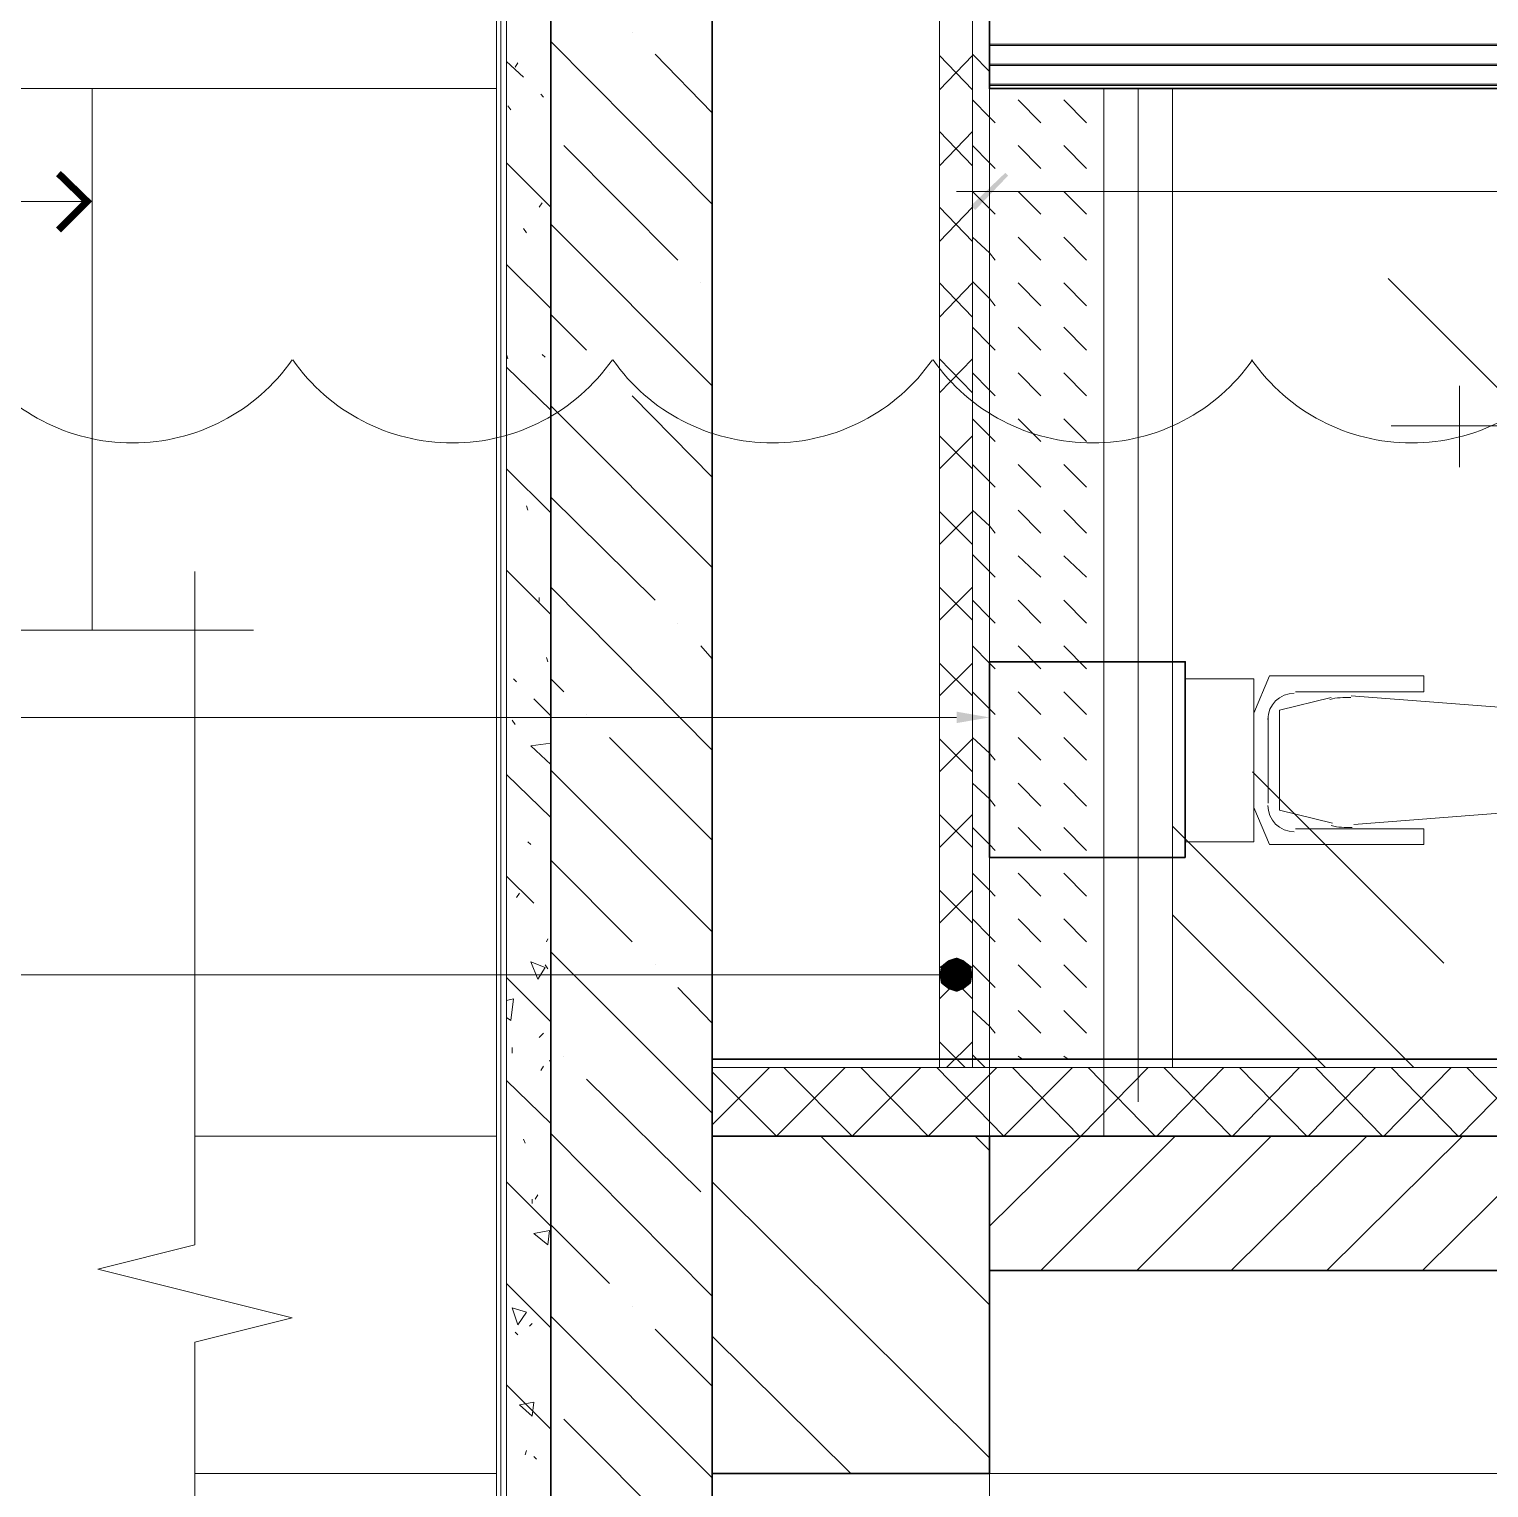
# Model space of a CAD drawing. Header units: millimetres. Extents: x -356862 to 418287, y 0 to 839748.
# Drawn here: x 35.923 to 37.625, y 3.172 to 4.873 of the extents above; entities that cross this region are included whole.
import ezdxf

# ---------------------------------------------------------------- set-up
doc = ezdxf.new("R2010")
doc.units = ezdxf.units.MM
doc.layers.add('PDF _Геометрия', color=7, linetype='Continuous', true_color=0xbababa)
doc.layers.add('PDF _Сплошная заливка', color=7, linetype='Continuous', true_color=0xf50000)

msp = doc.modelspace()

# ---------------------------------------------------------------- linework, layer by layer
at = {"layer": 'PDF _Геометрия', "color": 7, "lineweight": 5}
for points in [[(36.531, 5.2972), (36.531, 5.1972), (36.4676, 5.1972), (36.4676, 2.6257)], [(36.4726, 5.1972), (36.4726, 2.6257)], [(36.4793, 5.1972), (36.4793, 2.6257)], [(37.0426, 3.5823), (37.0426, 5.0006)], [(35.996, 4.1723), (35.996, 4.8039)], [(37.1759, 3.5823), (37.1759, 4.8039)], [(29.2446, 4.1723), (29.3129, 4.1723), (32.6578, 4.1723), (32.6861, 4.059), (32.7428, 4.2873), (32.7711, 4.1723), (36.116, 4.1723), (36.1843, 4.1723)], [(36.116, 4.2406), (36.116, 4.1723), (36.116, 3.4557), (36.0027, 3.4273), (36.2293, 3.3707), (36.116, 3.3423), (36.116, 2.6257), (36.116, 2.5574)], [(37.0426, 2.834), (37.0426, 3.189)]]:
    msp.add_lwpolyline(points, dxfattribs=at)
at = {"layer": 'PDF _Геометрия', "color": 7, "lineweight": 30}
for points in [[(36.7193, 2.6257), (36.7193, 5.0006), (37.0426, 5.0006), (37.0426, 5.1972), (36.7193, 5.1972), (36.531, 5.1972), (36.531, 2.6257)], [(36.7193, 3.189), (37.0426, 3.189), (37.0426, 3.5823), (36.7193, 3.5823)]]:
    msp.add_lwpolyline(points, dxfattribs=at)
at = {"layer": 'PDF _Геометрия', "color": 150, "lineweight": 30, "true_color": 0x0080ff}
msp.add_lwpolyline([(37.0426, 5.1972), (39.7758, 5.1972), (39.7758, 4.8039), (37.0426, 4.8039)], close=True, dxfattribs=at)
at = {"layer": 'PDF _Геометрия', "color": 11, "lineweight": 5, "true_color": 0xff6666}
for points in [[(37.0226, 3.6623), (37.0226, 5.0006), (36.9843, 5.0006), (36.9843, 3.6623)], [(37.0426, 3.6623), (37.0426, 5.0006), (37.0226, 5.0006), (37.0226, 3.6623)]]:
    msp.add_lwpolyline(points, close=True, dxfattribs=at)
at = {"layer": 'PDF _Геометрия', "lineweight": 5}
for points in [[(36.626, 4.8689), (36.626, 4.8689)], [(36.7193, 4.6689), (36.531, 4.8589)], [(36.4993, 4.8173), (36.4793, 4.8356)], [(36.7193, 4.7756), (36.6526, 4.8439)], [(36.4893, 4.8289), (36.4926, 4.8339)], [(36.4843, 4.7789), (36.481, 4.7839)], [(36.5226, 4.7939), (36.5193, 4.7973)], [(36.6793, 4.6039), (36.546, 4.7373)], [(36.531, 4.6656), (36.4793, 4.7173)], [(36.5176, 4.6656), (36.521, 4.6706)], [(36.5026, 4.6356), (36.4993, 4.6406)], [(36.7193, 4.4573), (36.531, 4.6456)], [(36.531, 4.5473), (36.4793, 4.5989)], [(36.706, 4.5773), (36.706, 4.5773)], [(36.5726, 4.4989), (36.531, 4.5406)], [(36.481, 4.4889), (36.4793, 4.4939)], [(36.5243, 4.4906), (36.521, 4.4939)], [(36.531, 4.4289), (36.4793, 4.4789)], [(36.5993, 4.4723), (36.5993, 4.4723)], [(36.7193, 4.3506), (36.626, 4.4456)], [(36.7193, 4.2456), (36.531, 4.4339)], [(36.531, 4.309), (36.4793, 4.3606)], [(36.6526, 4.2073), (36.531, 4.3273)], [(36.5043, 4.3123), (36.5026, 4.3173)], [(36.531, 4.1906), (36.4793, 4.2423)], [(36.7193, 4.0323), (36.531, 4.2223)], [(36.5176, 4.2056), (36.5176, 4.2106)], [(36.531, 4.1856), (36.531, 4.1873)], [(36.531, 4.1873), (36.531, 4.1873)], [(36.6793, 4.1806), (36.6793, 4.1806)], [(36.7193, 4.139), (36.706, 4.154)], [(36.5276, 4.1356), (36.526, 4.1406)], [(36.491, 4.1123), (36.4876, 4.1156)], [(36.546, 4.1006), (36.531, 4.1156)], [(36.531, 4.0723), (36.511, 4.0923)], [(36.5726, 4.074), (36.5726, 4.074)], [(36.4893, 4.0623), (36.486, 4.0673)], [(36.531, 4.019), (36.531, 4.0156), (36.5076, 4.0373), (36.531, 4.0406)], [(36.7193, 3.9273), (36.5993, 4.0473)], [(36.531, 3.954), (36.4793, 4.004)], [(36.7193, 3.8206), (36.531, 4.009)], [(36.5076, 3.9223), (36.5043, 3.9256)], [(36.626, 3.809), (36.531, 3.904)], [(36.511, 3.854), (36.4793, 3.8856)], [(36.491, 3.8606), (36.4943, 3.8656)], [(36.531, 3.834), (36.531, 3.8356)], [(36.526, 3.809), (36.5276, 3.8123)], [(36.7193, 3.609), (36.531, 3.7973)], [(36.5276, 3.7773), (36.5243, 3.7823)], [(36.6526, 3.7823), (36.6526, 3.7823)], [(36.531, 3.7156), (36.4793, 3.7673)], [(36.7193, 3.714), (36.6793, 3.7556)], [(36.4793, 3.7406), (36.4876, 3.7423), (36.4843, 3.7173), (36.4793, 3.7206)], [(36.5176, 3.6973), (36.5226, 3.7023)], [(36.486, 3.679), (36.486, 3.6856)], [(36.5193, 3.659), (36.5226, 3.664)], [(36.531, 3.669), (36.5293, 3.6706), (36.531, 3.6706)], [(36.546, 3.6756), (36.546, 3.6756)], [(36.531, 3.5973), (36.4793, 3.6473)], [(36.706, 3.5173), (36.5726, 3.649)], [(36.501, 3.574), (36.4993, 3.579)], [(36.7193, 3.3957), (36.531, 3.5856)], [(37.0426, 3.3857), (36.846, 3.5823)], [(37.0426, 3.5656), (37.026, 3.5823)], [(37.1493, 3.5823), (37.0426, 3.4773)], [(37.2593, 3.5823), (37.1026, 3.4257)], [(37.3709, 3.5823), (37.2143, 3.4257)], [(37.4826, 3.5823), (37.3243, 3.4257)], [(37.5943, 3.5823), (37.4359, 3.4257)], [(37.7059, 3.5823), (37.5476, 3.4257)], [(36.531, 3.4773), (36.4793, 3.529)], [(37.0426, 3.2073), (36.7193, 3.529)], [(36.5093, 3.504), (36.5093, 3.509)], [(36.5126, 3.509), (36.516, 3.514)], [(36.5993, 3.4107), (36.531, 3.479)], [(36.531, 3.359), (36.4793, 3.4107)], [(36.7193, 3.184), (36.531, 3.3723)], [(36.626, 3.384), (36.626, 3.384)], [(36.4926, 3.3507), (36.4893, 3.354)], [(36.506, 3.3607), (36.5093, 3.364)], [(36.7193, 3.2907), (36.6526, 3.3573)], [(36.881, 3.189), (36.7193, 3.349)], [(36.531, 3.2407), (36.4793, 3.2923)], [(36.4793, 3.2673), (36.4793, 3.269)], [(36.6793, 3.119), (36.546, 3.2523)], [(36.501, 3.2107), (36.5026, 3.2157)], [(36.5143, 3.2057), (36.511, 3.209)]]:
    msp.add_lwpolyline(points, dxfattribs=at)
at = {"layer": 'PDF _Геометрия', "color": 254, "lineweight": 5, "true_color": 0xdcdcdc}
for points in [[(39.7758, 4.8556), (37.0426, 4.8556)], [(39.7758, 4.8323), (37.0426, 4.8323)], [(39.7758, 4.8089), (37.0426, 4.8089)], [(37.9243, 4.1656), (37.5076, 4.5823)], [(37.5909, 4.4573), (37.5909, 4.3623)], [(37.5109, 4.4106), (37.6693, 4.4106)], [(37.5726, 3.784), (37.3493, 4.0073)], [(37.5376, 3.6623), (37.2559, 3.944)], [(37.4343, 3.6623), (37.2559, 3.8406)]]:
    msp.add_lwpolyline(points, dxfattribs=at)
for points in [[(37.0426, 4.8539), (39.7758, 4.8539)], [(37.0426, 4.8306), (39.7758, 4.8306)], [(37.0426, 4.8073), (39.7758, 4.8073)]]:
    msp.add_lwpolyline(points, close=True, dxfattribs=at)
at = {"layer": 'PDF _Геометрия', "color": 11, "lineweight": 5, "true_color": 0xff6666}
for points in [[(37.0226, 4.8023), (36.9843, 4.8423)], [(37.0226, 4.8423), (36.9843, 4.8023)], [(37.0226, 4.7139), (36.9843, 4.7539)], [(37.0226, 4.7539), (36.9843, 4.7139)], [(37.0226, 4.6256), (36.9843, 4.6656)], [(37.0226, 4.6656), (36.9843, 4.6256)], [(37.0226, 4.5373), (36.9843, 4.5773)], [(37.0226, 4.5773), (36.9843, 4.5373)], [(37.0226, 4.4489), (36.9843, 4.4889)], [(37.0226, 4.4889), (36.9843, 4.4489)], [(37.0226, 4.3606), (36.9843, 4.3989)], [(37.0226, 4.3989), (36.9843, 4.3606)], [(37.0226, 4.2723), (36.9843, 4.3106)], [(37.0226, 4.3106), (36.9843, 4.2723)], [(37.0226, 4.184), (36.9843, 4.2223)], [(37.0226, 4.2223), (36.9843, 4.184)], [(37.0226, 4.0956), (36.9843, 4.134)], [(37.0226, 4.134), (36.9843, 4.0956)], [(37.0226, 4.0073), (36.9843, 4.0456)], [(37.0226, 4.0456), (36.9843, 4.0073)], [(37.0226, 3.919), (36.9843, 3.9573)], [(37.0226, 3.9573), (36.9843, 3.919)], [(37.0226, 3.8306), (36.9843, 3.869)], [(37.0226, 3.869), (36.9843, 3.8306)], [(37.0226, 3.7423), (36.9843, 3.7806)], [(37.0226, 3.7806), (36.9843, 3.7423)], [(37.0143, 3.6623), (36.9843, 3.6923)], [(37.0226, 3.6923), (36.9926, 3.6623)]]:
    msp.add_lwpolyline(points, dxfattribs=at)
at = {"layer": 'PDF _Геометрия', "color": 254, "lineweight": 5, "true_color": 0xd4d4d4}
for points in [[(37.0426, 4.8239), (37.0226, 4.8439)], [(37.0426, 4.7706), (37.0226, 4.7906)], [(37.0426, 4.7173), (37.0226, 4.7373)], [(37.0426, 4.6639), (37.0226, 4.6839)], [(37.0426, 4.6123), (37.0226, 4.6306)], [(37.0426, 4.5589), (37.0226, 4.5789)], [(37.0426, 4.5056), (37.0226, 4.5256)], [(37.0426, 4.4523), (37.0226, 4.4723)], [(37.0426, 4.3989), (37.0226, 4.4189)], [(37.0426, 4.3456), (37.0226, 4.3656)], [(37.0426, 4.294), (37.0226, 4.3123)], [(37.0426, 4.2406), (37.0226, 4.2606)], [(37.0426, 4.1873), (37.0226, 4.2073)], [(37.0426, 4.134), (37.0226, 4.154)], [(37.0426, 4.0806), (37.0226, 4.1006)], [(37.0426, 4.029), (37.0226, 4.0473)], [(37.0426, 3.9756), (37.0226, 3.994)], [(37.0426, 3.9223), (37.0226, 3.9423)], [(37.0426, 3.869), (37.0226, 3.889)], [(37.0426, 3.8156), (37.0226, 3.8356)], [(37.0426, 3.7623), (37.0226, 3.7823)], [(37.0426, 3.7106), (37.0226, 3.729)], [(37.0376, 3.6623), (37.0226, 3.6773)]]:
    msp.add_lwpolyline(points, dxfattribs=at)
at = {"layer": 'PDF _Геометрия', "color": 7, "lineweight": 9}
for points in [[(33.7361, 4.8039), (36.4676, 4.8039)], [(37.0426, 4.8039), (39.7758, 4.8039)], [(36.116, 3.5823), (36.4676, 3.5823)], [(36.116, 3.189), (36.4676, 3.189)], [(37.0426, 3.189), (39.8775, 3.189)]]:
    msp.add_lwpolyline(points, dxfattribs=at)
at = {"layer": 'PDF _Геометрия', "color": 252, "lineweight": 5, "true_color": 0x989898}
for points in [[(37.2559, 4.8039), (37.2559, 3.6623), (37.2159, 3.6623)], [(37.2159, 4.8039), (37.2159, 3.6223)], [(37.3509, 4.0756), (37.3693, 4.119), (37.5493, 4.119), (37.5493, 4.1006), (37.3993, 4.1006)], [(37.4426, 3.9473), (37.3809, 3.9623), (37.3809, 4.079), (37.4409, 4.094)], [(37.4643, 4.0956), (37.6826, 4.079), (37.6826, 3.9623), (37.4676, 3.9456)], [(37.3676, 3.9706), (37.3676, 4.0206), (37.3676, 4.0706)], [(37.3509, 3.9656), (37.3693, 3.9223), (37.5493, 3.9223), (37.5493, 3.9406), (37.3993, 3.9406)]]:
    msp.add_lwpolyline(points, dxfattribs=at)
at = {"layer": 'PDF _Геометрия', "lineweight": 18}
for points in [[(37.1026, 4.7639), (37.076, 4.7906)], [(37.1559, 4.7639), (37.1293, 4.7906)], [(37.0493, 4.7639), (37.0426, 4.7706)], [(37.1026, 4.7106), (37.076, 4.7373)], [(37.1559, 4.7106), (37.1293, 4.7373)], [(37.0493, 4.7106), (37.0426, 4.7173)], [(37.1026, 4.6573), (37.076, 4.6839)], [(37.1559, 4.6573), (37.1293, 4.6839)], [(37.0493, 4.6573), (37.0426, 4.6639)], [(37.1026, 4.6039), (37.076, 4.6306)], [(37.1559, 4.6039), (37.1293, 4.6306)], [(37.0493, 4.6039), (37.0426, 4.6123)], [(37.1026, 4.5506), (37.076, 4.5773)], [(37.1559, 4.5506), (37.1293, 4.5773)], [(37.0493, 4.5506), (37.0426, 4.5589)], [(37.1026, 4.4989), (37.076, 4.5256)], [(37.1559, 4.4989), (37.1293, 4.5256)], [(37.0493, 4.4989), (37.0426, 4.5056)], [(37.1026, 4.4456), (37.076, 4.4723)], [(37.1559, 4.4456), (37.1293, 4.4723)], [(37.0493, 4.4456), (37.0426, 4.4523)], [(37.1026, 4.3923), (37.076, 4.4189)], [(37.1559, 4.3923), (37.1293, 4.4189)], [(37.0493, 4.3923), (37.0426, 4.3989)], [(37.1026, 4.339), (37.076, 4.3656)], [(37.1559, 4.339), (37.1293, 4.3656)], [(37.0493, 4.339), (37.0426, 4.3456)], [(37.1026, 4.2856), (37.076, 4.3123)], [(37.1559, 4.2856), (37.1293, 4.3123)], [(37.0493, 4.2856), (37.0426, 4.294)], [(37.1026, 4.234), (37.076, 4.259)], [(37.1559, 4.234), (37.1293, 4.259)], [(37.0493, 4.234), (37.0426, 4.2406)], [(37.1026, 4.1806), (37.076, 4.2073)], [(37.1559, 4.1806), (37.1293, 4.2073)], [(37.0493, 4.1806), (37.0426, 4.1873)], [(37.1026, 4.1273), (37.076, 4.154)], [(37.1559, 4.1273), (37.1293, 4.154)], [(37.0493, 4.1273), (37.0426, 4.134)], [(37.1026, 4.074), (37.076, 4.1006)], [(37.1559, 4.074), (37.1293, 4.1006)], [(37.0493, 4.074), (37.0426, 4.0806)], [(37.1026, 4.0206), (37.076, 4.0473)], [(37.1559, 4.0206), (37.1293, 4.0473)], [(37.0493, 4.0206), (37.0426, 4.029)], [(37.1026, 3.9673), (37.076, 3.994)], [(37.1559, 3.9673), (37.1293, 3.994)], [(37.0493, 3.9673), (37.0426, 3.9756)], [(37.1026, 3.9156), (37.076, 3.9423)], [(37.1559, 3.9156), (37.1293, 3.9423)], [(37.0493, 3.9156), (37.0426, 3.9223)], [(37.1026, 3.8623), (37.076, 3.889)], [(37.1559, 3.8623), (37.1293, 3.889)], [(37.0493, 3.8623), (37.0426, 3.869)], [(37.1026, 3.809), (37.076, 3.8356)], [(37.1559, 3.809), (37.1293, 3.8356)], [(37.0493, 3.809), (37.0426, 3.8156)], [(37.1026, 3.7556), (37.076, 3.7823)], [(37.1559, 3.7556), (37.1293, 3.7823)], [(37.0493, 3.7556), (37.0426, 3.7623)], [(37.1026, 3.7023), (37.076, 3.729)], [(37.1559, 3.7023), (37.1293, 3.729)], [(37.0493, 3.7023), (37.0426, 3.7106)], [(37.081, 3.6723), (37.076, 3.6756)], [(37.1343, 3.6723), (37.1293, 3.6756)]]:
    msp.add_lwpolyline(points, dxfattribs=at)
at = {"layer": 'PDF _Геометрия', "color": 112, "lineweight": 5, "true_color": 0x00b85c}
for points in [[(35.996, 4.7456), (35.996, 4.6289)], [(35.996, 4.6723), (35.9093, 4.6723), (35.9093, 4.3889)]]:
    msp.add_lwpolyline(points, dxfattribs=at)
at = {"layer": 'PDF _Геометрия', "color": 7, "lineweight": 18}
for points in [[(37.0426, 4.7256), (37.0426, 4.6439)], [(38.3192, 4.6839), (37.0043, 4.6839)]]:
    msp.add_lwpolyline(points, dxfattribs=at)
at = {"layer": 'PDF _Геометрия', "color": 112, "lineweight": 0, "true_color": 0x00b85c, "const_width": 0.00825}
msp.add_lwpolyline([(35.9568, 4.6389), (35.9902, 4.6723), (35.9568, 4.7048)], dxfattribs=at)
at = {"layer": 'PDF _Геометрия', "color": 252, "lineweight": 30, "true_color": 0x989898}
msp.add_lwpolyline([(37.2709, 3.9073), (37.2709, 4.1356), (37.0426, 4.1356), (37.0426, 3.9073)], close=True, dxfattribs=at)
at = {"layer": 'PDF _Геометрия', "color": 252, "lineweight": 5, "true_color": 0x989898}
msp.add_lwpolyline([(37.3509, 4.0206), (37.3509, 4.1156), (37.2709, 4.1156), (37.2709, 4.0206), (37.2709, 3.9256), (37.3509, 3.9256)], close=True, dxfattribs=at)
at = {"layer": 'PDF _Геометрия', "color": 251, "lineweight": 20, "true_color": 0x545454}
for points in [[(37.0043, 4.0706), (34.1261, 4.0706), (34.1261, 3.9523), (34.1261, 2.249)], [(36.9843, 3.7706), (36.9643, 3.7706), (35.2527, 3.7706), (35.2527, 3.6973), (35.2527, 1.7774)]]:
    msp.add_lwpolyline(points, dxfattribs=at)
at = {"layer": 'PDF _Геометрия', "lineweight": 5}
for points in [[(36.5076, 3.7856), (36.5243, 3.779), (36.516, 3.7656)], [(36.511, 3.469), (36.5293, 3.4723), (36.5276, 3.4557)], [(36.486, 3.3823), (36.5026, 3.3773), (36.4926, 3.3623)], [(36.4943, 3.269), (36.511, 3.2723), (36.5093, 3.2557)]]:
    msp.add_lwpolyline(points, close=True, dxfattribs=at)
at = {"layer": 'PDF _Геометрия', "color": 161, "lineweight": 35, "true_color": 0x7f9fff}
msp.add_lwpolyline([(36.7193, 3.5823), (36.7193, 3.6723), (38.9875, 3.6723), (38.9875, 3.5823)], dxfattribs=at)
at = {"layer": 'PDF _Геометрия', "color": 161, "lineweight": 9, "true_color": 0x7f9fff}
for points in [[(36.8743, 3.6623), (36.7943, 3.5823), (36.7193, 3.6573)], [(36.786, 3.6623), (36.7193, 3.5956)], [(36.9626, 3.6623), (36.8826, 3.5823), (36.8026, 3.6623)], [(37.051, 3.6623), (36.971, 3.5823), (36.8926, 3.6623)], [(37.1393, 3.6623), (37.0593, 3.5823), (36.981, 3.6623)], [(37.1476, 3.5823), (37.0693, 3.6623)], [(37.2276, 3.6623), (37.1493, 3.5823)], [(37.2359, 3.5823), (37.1576, 3.6623)], [(37.3159, 3.6623), (37.2376, 3.5823)], [(37.3243, 3.5823), (37.2459, 3.6623)], [(37.4043, 3.6623), (37.3259, 3.5823)], [(37.4126, 3.5823), (37.3343, 3.6623)], [(37.4926, 3.6623), (37.4143, 3.5823)], [(37.5009, 3.5823), (37.4226, 3.6623)], [(37.5809, 3.6623), (37.5026, 3.5823)], [(37.5893, 3.5823), (37.5109, 3.6623)], [(37.6693, 3.6623), (37.5909, 3.5823)], [(37.6776, 3.5823), (37.5993, 3.6623)]]:
    msp.add_lwpolyline(points, dxfattribs=at)
msp.add_lwpolyline([(36.7193, 3.5823), (36.7193, 3.6623), (38.9875, 3.6623), (38.9875, 3.5823)], close=True, dxfattribs=at)
at = {"layer": 'PDF _Геометрия', "color": 8, "lineweight": 30, "true_color": 0x767676}
msp.add_lwpolyline([(37.0426, 3.4257), (38.9875, 3.4257), (38.9875, 3.5823), (37.0426, 3.5823)], dxfattribs=at)
at = {"layer": 'PDF _Геометрия', "color": 1, "lineweight": 20}
for centre in [(36.0431, 4.6181), (36.4164, 4.6181), (36.7897, 4.6181), (37.1631, 4.6181), (37.5347, 4.6181)]:
    msp.add_arc(centre, 0.2275, 215.0024, 324.9976, dxfattribs=at)
at = {"layer": 'PDF _Геометрия', "color": 252, "lineweight": 5, "true_color": 0x989898}
for centre, radius, start, end in [((37.3981, 4.0681), 0.0308, 90, 180), ((37.4581, 4.0147), 0.0792, 85.6604, 103.6395), ((37.3981, 3.9681), 0.0308, 180, 270), ((37.4597, 4.0214), 0.0792, 256.3605, 274.3396)]:
    msp.add_arc(centre, radius, start, end, dxfattribs=at)
at = {"layer": 'PDF _Сплошная заливка', "color": 7, "transparency": 33554559}
for points in [[(37.061, 4.7056), (37.026, 4.6623), (37.021, 4.6673)], [(37.0643, 4.7023), (37.061, 4.7056), (37.026, 4.6623)]]:
    msp.add_solid(points, dxfattribs=at)
at = {"layer": 'PDF _Сплошная заливка', "color": 251, "true_color": 0x545454, "transparency": 33554559}
for points in [[(37.0043, 4.0773), (37.0426, 4.0706), (37.0043, 4.064)], [(37.0043, 3.7706), (36.986, 3.7806), (36.9843, 3.7706)], [(36.9943, 3.7873), (37.0043, 3.7706), (36.986, 3.7806)], [(37.0043, 3.7906), (36.9943, 3.7873), (37.0043, 3.7706)], [(37.0043, 3.7706), (37.0126, 3.7873), (37.0043, 3.7906)], [(37.021, 3.7806), (37.0043, 3.7706), (37.0126, 3.7873)], [(37.0226, 3.7706), (37.021, 3.7806), (37.0043, 3.7706)], [(36.9843, 3.7706), (36.986, 3.7606), (37.0043, 3.7706)], [(36.986, 3.7606), (37.0043, 3.7706), (36.9943, 3.754)], [(37.0043, 3.7706), (36.9943, 3.754), (37.0043, 3.7506)], [(37.0043, 3.7506), (37.0126, 3.754), (37.0043, 3.7706)], [(37.0126, 3.754), (37.0043, 3.7706), (37.021, 3.7606)], [(37.0043, 3.7706), (37.021, 3.7606), (37.0226, 3.7706)]]:
    msp.add_solid(points, dxfattribs=at)

doc.saveas('drawing.dxf')
